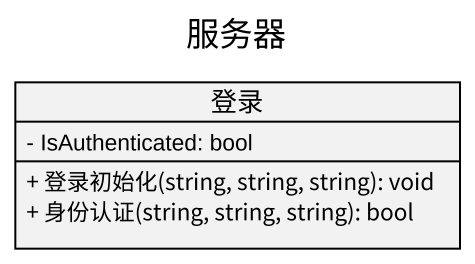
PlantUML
@startuml
title 服务器
hide circle
hide empty members
skinparam classAttributeIconSize 0
class 登录 {
  - IsAuthenticated: bool
  + 登录初始化(string, string, string): void
  + 身份认证(string, string, string): bool
}
@enduml
